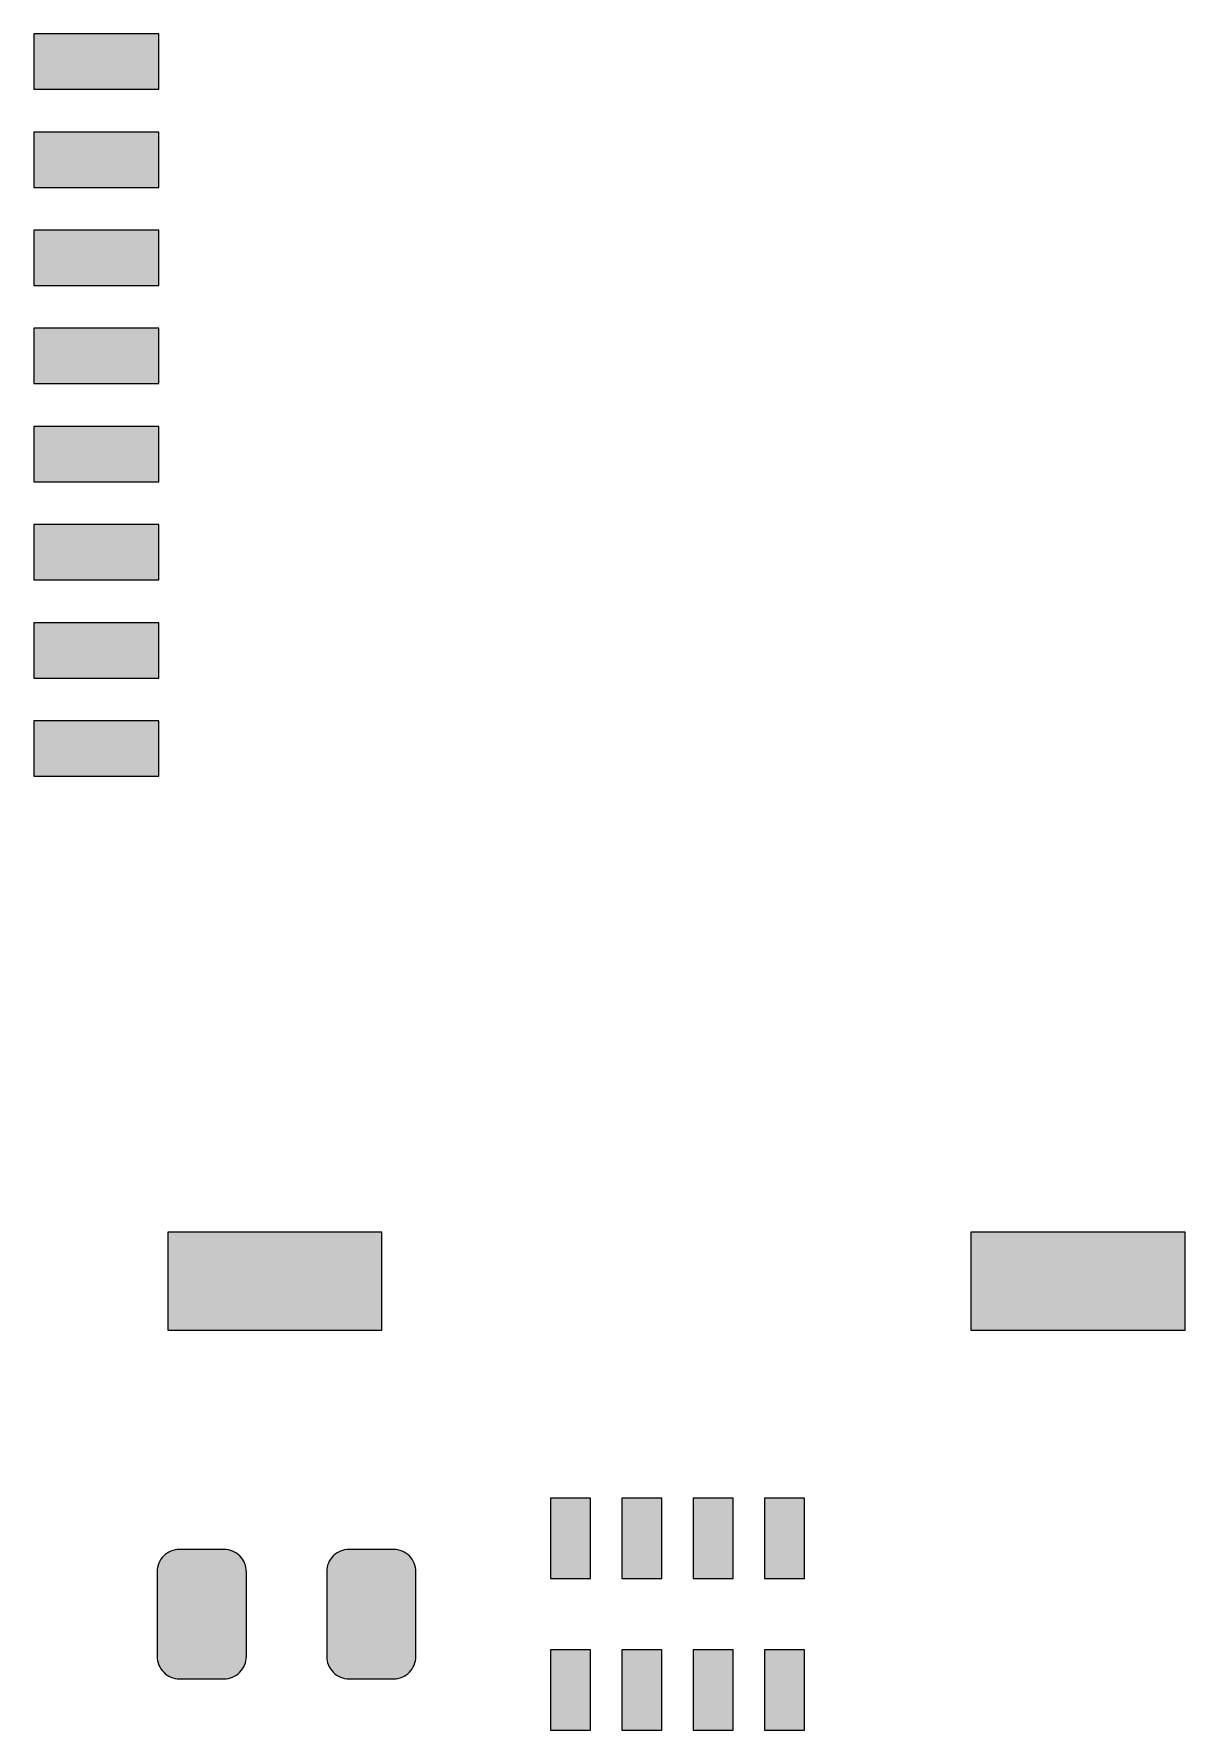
# Model space of a CAD drawing. Header units: millimetres. Extents: x 88.7 to 139.6, y 1.2 to 39.6.
# Drawn here: x 121.74 to 134.64, y 1.25 to 20.26 of the extents above; entities that cross this region are included whole.
import ezdxf

# ---------------------------------------------------------------- set-up
doc = ezdxf.new("R2010")
doc.units = ezdxf.units.MM
doc.header["$MEASUREMENT"] = 0
doc.layers.add('Camada 1', color=7, linetype='Continuous')

msp = doc.modelspace()

# ---------------------------------------------------------------- hatches: boundary and pattern name
at = {"layer": 'Camada 1', "true_color": 0x008400}
h = msp.add_hatch(color=96, dxfattribs=at)
edge = h.paths.add_edge_path()
edge.add_spline(control_points=[(121.7387, 20.2605), (121.7387, 20.2605), (123.1388, 20.2605), (123.1388, 20.2605), (123.1388, 20.2605), (123.1388, 19.6405), (123.1388, 19.6405), (123.1388, 19.6405), (121.7387, 19.6405), (121.7387, 19.6405), (121.7387, 19.6405), (121.7387, 20.2605), (121.7387, 20.2605)], knot_values=[0, 0, 0, 0, 0.25, 0.25, 0.25, 0.5, 0.5, 0.5, 0.75, 0.75, 0.75, 1, 1, 1, 1], degree=3, periodic=1)
h = msp.add_hatch(color=96, dxfattribs=at)
edge = h.paths.add_edge_path()
edge.add_spline(control_points=[(121.7387, 19.1605), (121.7387, 19.1605), (123.1388, 19.1605), (123.1388, 19.1605), (123.1388, 19.1605), (123.1388, 18.5405), (123.1388, 18.5405), (123.1388, 18.5405), (121.7387, 18.5405), (121.7387, 18.5405), (121.7387, 18.5405), (121.7387, 19.1605), (121.7387, 19.1605)], knot_values=[0, 0, 0, 0, 0.25, 0.25, 0.25, 0.5, 0.5, 0.5, 0.75, 0.75, 0.75, 1, 1, 1, 1], degree=3, periodic=1)
h = msp.add_hatch(color=96, dxfattribs=at)
edge = h.paths.add_edge_path()
edge.add_spline(control_points=[(121.7387, 18.0604), (121.7387, 18.0604), (123.1388, 18.0604), (123.1388, 18.0604), (123.1388, 18.0604), (123.1388, 17.4404), (123.1388, 17.4404), (123.1388, 17.4404), (121.7387, 17.4404), (121.7387, 17.4404), (121.7387, 17.4404), (121.7387, 18.0604), (121.7387, 18.0604)], knot_values=[0, 0, 0, 0, 0.25, 0.25, 0.25, 0.5, 0.5, 0.5, 0.75, 0.75, 0.75, 1, 1, 1, 1], degree=3, periodic=1)
h = msp.add_hatch(color=96, dxfattribs=at)
edge = h.paths.add_edge_path()
edge.add_spline(control_points=[(121.7387, 16.9606), (121.7387, 16.9606), (123.1388, 16.9606), (123.1388, 16.9606), (123.1388, 16.9606), (123.1388, 16.3406), (123.1388, 16.3406), (123.1388, 16.3406), (121.7387, 16.3406), (121.7387, 16.3406), (121.7387, 16.3406), (121.7387, 16.9606), (121.7387, 16.9606)], knot_values=[0, 0, 0, 0, 0.25, 0.25, 0.25, 0.5, 0.5, 0.5, 0.75, 0.75, 0.75, 1, 1, 1, 1], degree=3, periodic=1)
h = msp.add_hatch(color=96, dxfattribs=at)
edge = h.paths.add_edge_path()
edge.add_spline(control_points=[(121.7387, 15.8605), (121.7387, 15.8605), (123.1388, 15.8605), (123.1388, 15.8605), (123.1388, 15.8605), (123.1388, 15.2405), (123.1388, 15.2405), (123.1388, 15.2405), (121.7387, 15.2405), (121.7387, 15.2405), (121.7387, 15.2405), (121.7387, 15.8605), (121.7387, 15.8605)], knot_values=[0, 0, 0, 0, 0.25, 0.25, 0.25, 0.5, 0.5, 0.5, 0.75, 0.75, 0.75, 1, 1, 1, 1], degree=3, periodic=1)
h = msp.add_hatch(color=96, dxfattribs=at)
edge = h.paths.add_edge_path()
edge.add_spline(control_points=[(121.7387, 14.7605), (121.7387, 14.7605), (123.1388, 14.7605), (123.1388, 14.7605), (123.1388, 14.7605), (123.1388, 14.1404), (123.1388, 14.1404), (123.1388, 14.1404), (121.7387, 14.1404), (121.7387, 14.1404), (121.7387, 14.1404), (121.7387, 14.7605), (121.7387, 14.7605)], knot_values=[0, 0, 0, 0, 0.25, 0.25, 0.25, 0.5, 0.5, 0.5, 0.75, 0.75, 0.75, 1, 1, 1, 1], degree=3, periodic=1)
h = msp.add_hatch(color=96, dxfattribs=at)
edge = h.paths.add_edge_path()
edge.add_spline(control_points=[(121.7387, 13.6604), (121.7387, 13.6604), (123.1388, 13.6604), (123.1388, 13.6604), (123.1388, 13.6604), (123.1388, 13.0406), (123.1388, 13.0406), (123.1388, 13.0406), (121.7387, 13.0406), (121.7387, 13.0406), (121.7387, 13.0406), (121.7387, 13.6604), (121.7387, 13.6604)], knot_values=[0, 0, 0, 0, 0.25, 0.25, 0.25, 0.5, 0.5, 0.5, 0.75, 0.75, 0.75, 1, 1, 1, 1], degree=3, periodic=1)
h = msp.add_hatch(color=96, dxfattribs=at)
edge = h.paths.add_edge_path()
edge.add_spline(control_points=[(121.7387, 12.5606), (121.7387, 12.5606), (123.1388, 12.5606), (123.1388, 12.5606), (123.1388, 12.5606), (123.1388, 11.9405), (123.1388, 11.9405), (123.1388, 11.9405), (121.7387, 11.9405), (121.7387, 11.9405), (121.7387, 11.9405), (121.7387, 12.5606), (121.7387, 12.5606)], knot_values=[0, 0, 0, 0, 0.25, 0.25, 0.25, 0.5, 0.5, 0.5, 0.75, 0.75, 0.75, 1, 1, 1, 1], degree=3, periodic=1)
h = msp.add_hatch(color=96, dxfattribs=at)
edge = h.paths.add_edge_path()
edge.add_spline(control_points=[(123.2388, 6.8306), (123.2388, 6.8306), (125.6389, 6.8306), (125.6389, 6.8306), (125.6389, 6.8306), (125.6389, 5.7305), (125.6389, 5.7305), (125.6389, 5.7305), (123.2388, 5.7305), (123.2388, 5.7305), (123.2388, 5.7305), (123.2388, 6.8306), (123.2388, 6.8306)], knot_values=[0, 0, 0, 0, 0.25, 0.25, 0.25, 0.5, 0.5, 0.5, 0.75, 0.75, 0.75, 1, 1, 1, 1], degree=3, periodic=1)
h = msp.add_hatch(color=96, dxfattribs=at)
edge = h.paths.add_edge_path()
edge.add_spline(control_points=[(132.2388, 6.8306), (132.2388, 6.8306), (134.6389, 6.8306), (134.6389, 6.8306), (134.6389, 6.8306), (134.6389, 5.7305), (134.6389, 5.7305), (134.6389, 5.7305), (132.2388, 5.7305), (132.2388, 5.7305), (132.2388, 5.7305), (132.2388, 6.8306), (132.2388, 6.8306)], knot_values=[0, 0, 0, 0, 0.25, 0.25, 0.25, 0.5, 0.5, 0.5, 0.75, 0.75, 0.75, 1, 1, 1, 1], degree=3, periodic=1)
h = msp.add_hatch(color=96, dxfattribs=at)
edge = h.paths.add_edge_path()
edge.add_spline(control_points=[(127.5259, 2.9489), (127.5259, 2.9489), (127.5259, 3.8489), (127.5259, 3.8489), (127.5259, 3.8489), (127.9757, 3.8489), (127.9757, 3.8489), (127.9757, 3.8489), (127.9757, 2.9489), (127.9757, 2.9489), (127.9757, 2.9489), (127.5259, 2.9489), (127.5259, 2.9489)], knot_values=[0, 0, 0, 0, 0.25, 0.25, 0.25, 0.5, 0.5, 0.5, 0.75, 0.75, 0.75, 1, 1, 1, 1], degree=3, periodic=1)
h = msp.add_hatch(color=96, dxfattribs=at)
edge = h.paths.add_edge_path()
edge.add_spline(control_points=[(128.3257, 2.9489), (128.3257, 2.9489), (128.3257, 3.8489), (128.3257, 3.8489), (128.3257, 3.8489), (128.7758, 3.8489), (128.7758, 3.8489), (128.7758, 3.8489), (128.7758, 2.9489), (128.7758, 2.9489), (128.7758, 2.9489), (128.3257, 2.9489), (128.3257, 2.9489)], knot_values=[0, 0, 0, 0, 0.25, 0.25, 0.25, 0.5, 0.5, 0.5, 0.75, 0.75, 0.75, 1, 1, 1, 1], degree=3, periodic=1)
h = msp.add_hatch(color=96, dxfattribs=at)
edge = h.paths.add_edge_path()
edge.add_spline(control_points=[(129.1258, 2.9489), (129.1258, 2.9489), (129.1258, 3.8489), (129.1258, 3.8489), (129.1258, 3.8489), (129.5759, 3.8489), (129.5759, 3.8489), (129.5759, 3.8489), (129.5759, 2.9489), (129.5759, 2.9489), (129.5759, 2.9489), (129.1258, 2.9489), (129.1258, 2.9489)], knot_values=[0, 0, 0, 0, 0.25, 0.25, 0.25, 0.5, 0.5, 0.5, 0.75, 0.75, 0.75, 1, 1, 1, 1], degree=3, periodic=1)
h = msp.add_hatch(color=96, dxfattribs=at)
edge = h.paths.add_edge_path()
edge.add_spline(control_points=[(129.9259, 2.9489), (129.9259, 2.9489), (129.9259, 3.8489), (129.9259, 3.8489), (129.9259, 3.8489), (130.3757, 3.8489), (130.3757, 3.8489), (130.3757, 3.8489), (130.3757, 2.9489), (130.3757, 2.9489), (130.3757, 2.9489), (129.9259, 2.9489), (129.9259, 2.9489)], knot_values=[0, 0, 0, 0, 0.25, 0.25, 0.25, 0.5, 0.5, 0.5, 0.75, 0.75, 0.75, 1, 1, 1, 1], degree=3, periodic=1)
h = msp.add_hatch(color=96, dxfattribs=at)
edge = h.paths.add_edge_path()
edge.add_spline(control_points=[(123.8939, 3.2728), (123.8939, 3.2728), (123.918, 3.269), (123.918, 3.269), (123.918, 3.269), (123.9419, 3.2631), (123.9419, 3.2631), (123.9419, 3.2631), (123.965, 3.2548), (123.965, 3.2548), (123.965, 3.2548), (123.9871, 3.2444), (123.9871, 3.2444), (123.9871, 3.2444), (124.0082, 3.2317), (124.0082, 3.2317), (124.0082, 3.2317), (124.0278, 3.2172), (124.0278, 3.2172), (124.0278, 3.2172), (124.0461, 3.2007), (124.0461, 3.2007), (124.0461, 3.2007), (124.0626, 3.1824), (124.0626, 3.1824), (124.0626, 3.1824), (124.077, 3.1628), (124.077, 3.1628), (124.077, 3.1628), (124.0897, 3.1417), (124.0897, 3.1417), (124.0897, 3.1417), (124.1002, 3.1196), (124.1002, 3.1196), (124.1002, 3.1196), (124.1085, 3.0965), (124.1085, 3.0965), (124.1085, 3.0965), (124.1144, 3.0726), (124.1144, 3.0726), (124.1144, 3.0726), (124.1182, 3.0485), (124.1182, 3.0485), (124.1182, 3.0485), (124.1192, 3.0239), (124.1192, 3.0239), (124.1192, 3.0239), (124.1192, 2.0739), (124.1192, 2.0739), (124.1192, 2.0739), (124.1182, 2.0493), (124.1182, 2.0493), (124.1182, 2.0493), (124.1144, 2.0252), (124.1144, 2.0252), (124.1144, 2.0252), (124.1085, 2.0013), (124.1085, 2.0013), (124.1085, 2.0013), (124.1002, 1.9782), (124.1002, 1.9782), (124.1002, 1.9782), (124.0897, 1.9561), (124.0897, 1.9561), (124.0897, 1.9561), (124.077, 1.935), (124.077, 1.935), (124.077, 1.935), (124.0626, 1.9154), (124.0626, 1.9154), (124.0626, 1.9154), (124.0461, 1.8971), (124.0461, 1.8971), (124.0461, 1.8971), (124.0278, 1.8806), (124.0278, 1.8806), (124.0278, 1.8806), (124.0082, 1.8661), (124.0082, 1.8661), (124.0082, 1.8661), (123.9871, 1.8534), (123.9871, 1.8534), (123.9871, 1.8534), (123.965, 1.843), (123.965, 1.843), (123.965, 1.843), (123.9419, 1.8347), (123.9419, 1.8347), (123.9419, 1.8347), (123.918, 1.8288), (123.918, 1.8288), (123.918, 1.8288), (123.8939, 1.825), (123.8939, 1.825), (123.8939, 1.825), (123.8693, 1.824), (123.8693, 1.824), (123.8693, 1.824), (123.3694, 1.824), (123.3694, 1.824), (123.3694, 1.824), (123.3448, 1.825), (123.3448, 1.825), (123.3448, 1.825), (123.3206, 1.8288), (123.3206, 1.8288), (123.3206, 1.8288), (123.2968, 1.8347), (123.2968, 1.8347), (123.2968, 1.8347), (123.2736, 1.843), (123.2736, 1.843), (123.2736, 1.843), (123.2515, 1.8534), (123.2515, 1.8534), (123.2515, 1.8534), (123.2305, 1.8661), (123.2305, 1.8661), (123.2305, 1.8661), (123.2107, 1.8806), (123.2107, 1.8806), (123.2107, 1.8806), (123.1926, 1.8971), (123.1926, 1.8971), (123.1926, 1.8971), (123.1761, 1.9154), (123.1761, 1.9154), (123.1761, 1.9154), (123.1614, 1.935), (123.1614, 1.935), (123.1614, 1.935), (123.1489, 1.9561), (123.1489, 1.9561), (123.1489, 1.9561), (123.1383, 1.9782), (123.1383, 1.9782), (123.1383, 1.9782), (123.1301, 2.0013), (123.1301, 2.0013), (123.1301, 2.0013), (123.124, 2.0252), (123.124, 2.0252), (123.124, 2.0252), (123.1205, 2.0493), (123.1205, 2.0493), (123.1205, 2.0493), (123.1192, 2.0739), (123.1192, 2.0739), (123.1192, 2.0739), (123.1192, 3.0239), (123.1192, 3.0239), (123.1192, 3.0239), (123.1205, 3.0485), (123.1205, 3.0485), (123.1205, 3.0485), (123.124, 3.0726), (123.124, 3.0726), (123.124, 3.0726), (123.1301, 3.0965), (123.1301, 3.0965), (123.1301, 3.0965), (123.1383, 3.1196), (123.1383, 3.1196), (123.1383, 3.1196), (123.1489, 3.1417), (123.1489, 3.1417), (123.1489, 3.1417), (123.1614, 3.1628), (123.1614, 3.1628), (123.1614, 3.1628), (123.1761, 3.1824), (123.1761, 3.1824), (123.1761, 3.1824), (123.1926, 3.2007), (123.1926, 3.2007), (123.1926, 3.2007), (123.2107, 3.2172), (123.2107, 3.2172), (123.2107, 3.2172), (123.2305, 3.2317), (123.2305, 3.2317), (123.2305, 3.2317), (123.2515, 3.2444), (123.2515, 3.2444), (123.2515, 3.2444), (123.2736, 3.2548), (123.2736, 3.2548), (123.2736, 3.2548), (123.2968, 3.2631), (123.2968, 3.2631), (123.2968, 3.2631), (123.3206, 3.269), (123.3206, 3.269), (123.3206, 3.269), (123.3448, 3.2728), (123.3448, 3.2728), (123.3448, 3.2728), (123.3694, 3.2738), (123.3694, 3.2738), (123.3694, 3.2738), (123.8693, 3.2738), (123.8693, 3.2738), (123.8693, 3.2738), (123.8939, 3.2728), (123.8939, 3.2728)], knot_values=[0, 0, 0, 0, 0.0147059, 0.0147059, 0.0147059, 0.0294118, 0.0294118, 0.0294118, 0.0441176, 0.0441176, 0.0441176, 0.0588235, 0.0588235, 0.0588235, 0.0735294, 0.0735294, 0.0735294, 0.0882353, 0.0882353, 0.0882353, 0.1029412, 0.1029412, 0.1029412, 0.1176471, 0.1176471, 0.1176471, 0.1323529, 0.1323529, 0.1323529, 0.1470588, 0.1470588, 0.1470588, 0.1617647, 0.1617647, 0.1617647, 0.1764706, 0.1764706, 0.1764706, 0.1911765, 0.1911765, 0.1911765, 0.2058824, 0.2058824, 0.2058824, 0.2205882, 0.2205882, 0.2205882, 0.2352941, 0.2352941, 0.2352941, 0.25, 0.25, 0.25, 0.2647059, 0.2647059, 0.2647059, 0.2794118, 0.2794118, 0.2794118, 0.2941176, 0.2941176, 0.2941176, 0.3088235, 0.3088235, 0.3088235, 0.3235294, 0.3235294, 0.3235294, 0.3382353, 0.3382353, 0.3382353, 0.3529412, 0.3529412, 0.3529412, 0.3676471, 0.3676471, 0.3676471, 0.3823529, 0.3823529, 0.3823529, 0.3970588, 0.3970588, 0.3970588, 0.4117647, 0.4117647, 0.4117647, 0.4264706, 0.4264706, 0.4264706, 0.4411765, 0.4411765, 0.4411765, 0.4558824, 0.4558824, 0.4558824, 0.4705882, 0.4705882, 0.4705882, 0.4852941, 0.4852941, 0.4852941, 0.5, 0.5, 0.5, 0.5147059, 0.5147059, 0.5147059, 0.5294118, 0.5294118, 0.5294118, 0.5441176, 0.5441176, 0.5441176, 0.5588235, 0.5588235, 0.5588235, 0.5735294, 0.5735294, 0.5735294, 0.5882353, 0.5882353, 0.5882353, 0.6029412, 0.6029412, 0.6029412, 0.6176471, 0.6176471, 0.6176471, 0.6323529, 0.6323529, 0.6323529, 0.6470588, 0.6470588, 0.6470588, 0.6617647, 0.6617647, 0.6617647, 0.6764706, 0.6764706, 0.6764706, 0.6911765, 0.6911765, 0.6911765, 0.7058824, 0.7058824, 0.7058824, 0.7205882, 0.7205882, 0.7205882, 0.7352941, 0.7352941, 0.7352941, 0.75, 0.75, 0.75, 0.7647059, 0.7647059, 0.7647059, 0.7794118, 0.7794118, 0.7794118, 0.7941176, 0.7941176, 0.7941176, 0.8088235, 0.8088235, 0.8088235, 0.8235294, 0.8235294, 0.8235294, 0.8382353, 0.8382353, 0.8382353, 0.8529412, 0.8529412, 0.8529412, 0.8676471, 0.8676471, 0.8676471, 0.8823529, 0.8823529, 0.8823529, 0.8970588, 0.8970588, 0.8970588, 0.9117647, 0.9117647, 0.9117647, 0.9264706, 0.9264706, 0.9264706, 0.9411765, 0.9411765, 0.9411765, 0.9558824, 0.9558824, 0.9558824, 0.9705882, 0.9705882, 0.9705882, 0.9852941, 0.9852941, 0.9852941, 1, 1, 1, 1], degree=3, periodic=1)
h = msp.add_hatch(color=96, dxfattribs=at)
edge = h.paths.add_edge_path()
edge.add_spline(control_points=[(125.7938, 3.2728), (125.7938, 3.2728), (125.818, 3.269), (125.818, 3.269), (125.818, 3.269), (125.8418, 3.2631), (125.8418, 3.2631), (125.8418, 3.2631), (125.865, 3.2548), (125.865, 3.2548), (125.865, 3.2548), (125.8871, 3.2444), (125.8871, 3.2444), (125.8871, 3.2444), (125.9081, 3.2317), (125.9081, 3.2317), (125.9081, 3.2317), (125.9279, 3.2172), (125.9279, 3.2172), (125.9279, 3.2172), (125.946, 3.2007), (125.946, 3.2007), (125.946, 3.2007), (125.9625, 3.1824), (125.9625, 3.1824), (125.9625, 3.1824), (125.9772, 3.1628), (125.9772, 3.1628), (125.9772, 3.1628), (125.9897, 3.1417), (125.9897, 3.1417), (125.9897, 3.1417), (126.0003, 3.1196), (126.0003, 3.1196), (126.0003, 3.1196), (126.0085, 3.0965), (126.0085, 3.0965), (126.0085, 3.0965), (126.0146, 3.0726), (126.0146, 3.0726), (126.0146, 3.0726), (126.0181, 3.0485), (126.0181, 3.0485), (126.0181, 3.0485), (126.0194, 3.0239), (126.0194, 3.0239), (126.0194, 3.0239), (126.0194, 2.0739), (126.0194, 2.0739), (126.0194, 2.0739), (126.0181, 2.0493), (126.0181, 2.0493), (126.0181, 2.0493), (126.0146, 2.0252), (126.0146, 2.0252), (126.0146, 2.0252), (126.0085, 2.0013), (126.0085, 2.0013), (126.0085, 2.0013), (126.0003, 1.9782), (126.0003, 1.9782), (126.0003, 1.9782), (125.9897, 1.9561), (125.9897, 1.9561), (125.9897, 1.9561), (125.9772, 1.935), (125.9772, 1.935), (125.9772, 1.935), (125.9625, 1.9154), (125.9625, 1.9154), (125.9625, 1.9154), (125.946, 1.8971), (125.946, 1.8971), (125.946, 1.8971), (125.9279, 1.8806), (125.9279, 1.8806), (125.9279, 1.8806), (125.9081, 1.8661), (125.9081, 1.8661), (125.9081, 1.8661), (125.8871, 1.8534), (125.8871, 1.8534), (125.8871, 1.8534), (125.865, 1.843), (125.865, 1.843), (125.865, 1.843), (125.8418, 1.8347), (125.8418, 1.8347), (125.8418, 1.8347), (125.818, 1.8288), (125.818, 1.8288), (125.818, 1.8288), (125.7938, 1.825), (125.7938, 1.825), (125.7938, 1.825), (125.7692, 1.824), (125.7692, 1.824), (125.7692, 1.824), (125.2693, 1.824), (125.2693, 1.824), (125.2693, 1.824), (125.2447, 1.825), (125.2447, 1.825), (125.2447, 1.825), (125.2206, 1.8288), (125.2206, 1.8288), (125.2206, 1.8288), (125.1967, 1.8347), (125.1967, 1.8347), (125.1967, 1.8347), (125.1736, 1.843), (125.1736, 1.843), (125.1736, 1.843), (125.1515, 1.8534), (125.1515, 1.8534), (125.1515, 1.8534), (125.1304, 1.8661), (125.1304, 1.8661), (125.1304, 1.8661), (125.1108, 1.8806), (125.1108, 1.8806), (125.1108, 1.8806), (125.0925, 1.8971), (125.0925, 1.8971), (125.0925, 1.8971), (125.076, 1.9154), (125.076, 1.9154), (125.076, 1.9154), (125.0616, 1.935), (125.0616, 1.935), (125.0616, 1.935), (125.0489, 1.9561), (125.0489, 1.9561), (125.0489, 1.9561), (125.0384, 1.9782), (125.0384, 1.9782), (125.0384, 1.9782), (125.0301, 2.0013), (125.0301, 2.0013), (125.0301, 2.0013), (125.0242, 2.0252), (125.0242, 2.0252), (125.0242, 2.0252), (125.0204, 2.0493), (125.0204, 2.0493), (125.0204, 2.0493), (125.0194, 2.0739), (125.0194, 2.0739), (125.0194, 2.0739), (125.0194, 3.0239), (125.0194, 3.0239), (125.0194, 3.0239), (125.0204, 3.0485), (125.0204, 3.0485), (125.0204, 3.0485), (125.0242, 3.0726), (125.0242, 3.0726), (125.0242, 3.0726), (125.0301, 3.0965), (125.0301, 3.0965), (125.0301, 3.0965), (125.0384, 3.1196), (125.0384, 3.1196), (125.0384, 3.1196), (125.0489, 3.1417), (125.0489, 3.1417), (125.0489, 3.1417), (125.0616, 3.1628), (125.0616, 3.1628), (125.0616, 3.1628), (125.076, 3.1824), (125.076, 3.1824), (125.076, 3.1824), (125.0925, 3.2007), (125.0925, 3.2007), (125.0925, 3.2007), (125.1108, 3.2172), (125.1108, 3.2172), (125.1108, 3.2172), (125.1304, 3.2317), (125.1304, 3.2317), (125.1304, 3.2317), (125.1515, 3.2444), (125.1515, 3.2444), (125.1515, 3.2444), (125.1736, 3.2548), (125.1736, 3.2548), (125.1736, 3.2548), (125.1967, 3.2631), (125.1967, 3.2631), (125.1967, 3.2631), (125.2206, 3.269), (125.2206, 3.269), (125.2206, 3.269), (125.2447, 3.2728), (125.2447, 3.2728), (125.2447, 3.2728), (125.2693, 3.2738), (125.2693, 3.2738), (125.2693, 3.2738), (125.7692, 3.2738), (125.7692, 3.2738), (125.7692, 3.2738), (125.7938, 3.2728), (125.7938, 3.2728)], knot_values=[0, 0, 0, 0, 0.0147059, 0.0147059, 0.0147059, 0.0294118, 0.0294118, 0.0294118, 0.0441176, 0.0441176, 0.0441176, 0.0588235, 0.0588235, 0.0588235, 0.0735294, 0.0735294, 0.0735294, 0.0882353, 0.0882353, 0.0882353, 0.1029412, 0.1029412, 0.1029412, 0.1176471, 0.1176471, 0.1176471, 0.1323529, 0.1323529, 0.1323529, 0.1470588, 0.1470588, 0.1470588, 0.1617647, 0.1617647, 0.1617647, 0.1764706, 0.1764706, 0.1764706, 0.1911765, 0.1911765, 0.1911765, 0.2058824, 0.2058824, 0.2058824, 0.2205882, 0.2205882, 0.2205882, 0.2352941, 0.2352941, 0.2352941, 0.25, 0.25, 0.25, 0.2647059, 0.2647059, 0.2647059, 0.2794118, 0.2794118, 0.2794118, 0.2941176, 0.2941176, 0.2941176, 0.3088235, 0.3088235, 0.3088235, 0.3235294, 0.3235294, 0.3235294, 0.3382353, 0.3382353, 0.3382353, 0.3529412, 0.3529412, 0.3529412, 0.3676471, 0.3676471, 0.3676471, 0.3823529, 0.3823529, 0.3823529, 0.3970588, 0.3970588, 0.3970588, 0.4117647, 0.4117647, 0.4117647, 0.4264706, 0.4264706, 0.4264706, 0.4411765, 0.4411765, 0.4411765, 0.4558824, 0.4558824, 0.4558824, 0.4705882, 0.4705882, 0.4705882, 0.4852941, 0.4852941, 0.4852941, 0.5, 0.5, 0.5, 0.5147059, 0.5147059, 0.5147059, 0.5294118, 0.5294118, 0.5294118, 0.5441176, 0.5441176, 0.5441176, 0.5588235, 0.5588235, 0.5588235, 0.5735294, 0.5735294, 0.5735294, 0.5882353, 0.5882353, 0.5882353, 0.6029412, 0.6029412, 0.6029412, 0.6176471, 0.6176471, 0.6176471, 0.6323529, 0.6323529, 0.6323529, 0.6470588, 0.6470588, 0.6470588, 0.6617647, 0.6617647, 0.6617647, 0.6764706, 0.6764706, 0.6764706, 0.6911765, 0.6911765, 0.6911765, 0.7058824, 0.7058824, 0.7058824, 0.7205882, 0.7205882, 0.7205882, 0.7352941, 0.7352941, 0.7352941, 0.75, 0.75, 0.75, 0.7647059, 0.7647059, 0.7647059, 0.7794118, 0.7794118, 0.7794118, 0.7941176, 0.7941176, 0.7941176, 0.8088235, 0.8088235, 0.8088235, 0.8235294, 0.8235294, 0.8235294, 0.8382353, 0.8382353, 0.8382353, 0.8529412, 0.8529412, 0.8529412, 0.8676471, 0.8676471, 0.8676471, 0.8823529, 0.8823529, 0.8823529, 0.8970588, 0.8970588, 0.8970588, 0.9117647, 0.9117647, 0.9117647, 0.9264706, 0.9264706, 0.9264706, 0.9411765, 0.9411765, 0.9411765, 0.9558824, 0.9558824, 0.9558824, 0.9705882, 0.9705882, 0.9705882, 0.9852941, 0.9852941, 0.9852941, 1, 1, 1, 1], degree=3, periodic=1)
h = msp.add_hatch(color=96, dxfattribs=at)
edge = h.paths.add_edge_path()
edge.add_spline(control_points=[(127.5259, 1.2489), (127.5259, 1.2489), (127.5259, 2.1488), (127.5259, 2.1488), (127.5259, 2.1488), (127.9757, 2.1488), (127.9757, 2.1488), (127.9757, 2.1488), (127.9757, 1.2489), (127.9757, 1.2489), (127.9757, 1.2489), (127.5259, 1.2489), (127.5259, 1.2489)], knot_values=[0, 0, 0, 0, 0.25, 0.25, 0.25, 0.5, 0.5, 0.5, 0.75, 0.75, 0.75, 1, 1, 1, 1], degree=3, periodic=1)
h = msp.add_hatch(color=96, dxfattribs=at)
edge = h.paths.add_edge_path()
edge.add_spline(control_points=[(128.3257, 1.2489), (128.3257, 1.2489), (128.3257, 2.1488), (128.3257, 2.1488), (128.3257, 2.1488), (128.7758, 2.1488), (128.7758, 2.1488), (128.7758, 2.1488), (128.7758, 1.2489), (128.7758, 1.2489), (128.7758, 1.2489), (128.3257, 1.2489), (128.3257, 1.2489)], knot_values=[0, 0, 0, 0, 0.25, 0.25, 0.25, 0.5, 0.5, 0.5, 0.75, 0.75, 0.75, 1, 1, 1, 1], degree=3, periodic=1)
h = msp.add_hatch(color=96, dxfattribs=at)
edge = h.paths.add_edge_path()
edge.add_spline(control_points=[(129.1258, 1.2489), (129.1258, 1.2489), (129.1258, 2.1488), (129.1258, 2.1488), (129.1258, 2.1488), (129.5759, 2.1488), (129.5759, 2.1488), (129.5759, 2.1488), (129.5759, 1.2489), (129.5759, 1.2489), (129.5759, 1.2489), (129.1258, 1.2489), (129.1258, 1.2489)], knot_values=[0, 0, 0, 0, 0.25, 0.25, 0.25, 0.5, 0.5, 0.5, 0.75, 0.75, 0.75, 1, 1, 1, 1], degree=3, periodic=1)
h = msp.add_hatch(color=96, dxfattribs=at)
edge = h.paths.add_edge_path()
edge.add_spline(control_points=[(129.9259, 1.2489), (129.9259, 1.2489), (129.9259, 2.1488), (129.9259, 2.1488), (129.9259, 2.1488), (130.3757, 2.1488), (130.3757, 2.1488), (130.3757, 2.1488), (130.3757, 1.2489), (130.3757, 1.2489), (130.3757, 1.2489), (129.9259, 1.2489), (129.9259, 1.2489)], knot_values=[0, 0, 0, 0, 0.25, 0.25, 0.25, 0.5, 0.5, 0.5, 0.75, 0.75, 0.75, 1, 1, 1, 1], degree=3, periodic=1)

# ---------------------------------------------------------------- linework, layer by layer
at = {"layer": 'Camada 1', "color": 96, "lineweight": 0}
for points, knots in [([(121.7387, 20.2605), (121.7387, 20.2605), (123.1388, 20.2605), (123.1388, 20.2605), (123.1388, 20.2605), (123.1388, 19.6405), (123.1388, 19.6405), (123.1388, 19.6405), (121.7387, 19.6405), (121.7387, 19.6405), (121.7387, 19.6405), (121.7387, 20.2605), (121.7387, 20.2605)], [0, 0, 0, 0, 0.25, 0.25, 0.25, 0.5, 0.5, 0.5, 0.75, 0.75, 0.75, 1, 1, 1, 1]), ([(121.7387, 19.1605), (121.7387, 19.1605), (123.1388, 19.1605), (123.1388, 19.1605), (123.1388, 19.1605), (123.1388, 18.5405), (123.1388, 18.5405), (123.1388, 18.5405), (121.7387, 18.5405), (121.7387, 18.5405), (121.7387, 18.5405), (121.7387, 19.1605), (121.7387, 19.1605)], [0, 0, 0, 0, 0.25, 0.25, 0.25, 0.5, 0.5, 0.5, 0.75, 0.75, 0.75, 1, 1, 1, 1]), ([(121.7387, 18.0604), (121.7387, 18.0604), (123.1388, 18.0604), (123.1388, 18.0604), (123.1388, 18.0604), (123.1388, 17.4404), (123.1388, 17.4404), (123.1388, 17.4404), (121.7387, 17.4404), (121.7387, 17.4404), (121.7387, 17.4404), (121.7387, 18.0604), (121.7387, 18.0604)], [0, 0, 0, 0, 0.25, 0.25, 0.25, 0.5, 0.5, 0.5, 0.75, 0.75, 0.75, 1, 1, 1, 1]), ([(121.7387, 16.9606), (121.7387, 16.9606), (123.1388, 16.9606), (123.1388, 16.9606), (123.1388, 16.9606), (123.1388, 16.3406), (123.1388, 16.3406), (123.1388, 16.3406), (121.7387, 16.3406), (121.7387, 16.3406), (121.7387, 16.3406), (121.7387, 16.9606), (121.7387, 16.9606)], [0, 0, 0, 0, 0.25, 0.25, 0.25, 0.5, 0.5, 0.5, 0.75, 0.75, 0.75, 1, 1, 1, 1]), ([(121.7387, 15.8605), (121.7387, 15.8605), (123.1388, 15.8605), (123.1388, 15.8605), (123.1388, 15.8605), (123.1388, 15.2405), (123.1388, 15.2405), (123.1388, 15.2405), (121.7387, 15.2405), (121.7387, 15.2405), (121.7387, 15.2405), (121.7387, 15.8605), (121.7387, 15.8605)], [0, 0, 0, 0, 0.25, 0.25, 0.25, 0.5, 0.5, 0.5, 0.75, 0.75, 0.75, 1, 1, 1, 1]), ([(121.7387, 14.7605), (121.7387, 14.7605), (123.1388, 14.7605), (123.1388, 14.7605), (123.1388, 14.7605), (123.1388, 14.1404), (123.1388, 14.1404), (123.1388, 14.1404), (121.7387, 14.1404), (121.7387, 14.1404), (121.7387, 14.1404), (121.7387, 14.7605), (121.7387, 14.7605)], [0, 0, 0, 0, 0.25, 0.25, 0.25, 0.5, 0.5, 0.5, 0.75, 0.75, 0.75, 1, 1, 1, 1]), ([(121.7387, 13.6604), (121.7387, 13.6604), (123.1388, 13.6604), (123.1388, 13.6604), (123.1388, 13.6604), (123.1388, 13.0406), (123.1388, 13.0406), (123.1388, 13.0406), (121.7387, 13.0406), (121.7387, 13.0406), (121.7387, 13.0406), (121.7387, 13.6604), (121.7387, 13.6604)], [0, 0, 0, 0, 0.25, 0.25, 0.25, 0.5, 0.5, 0.5, 0.75, 0.75, 0.75, 1, 1, 1, 1]), ([(121.7387, 12.5606), (121.7387, 12.5606), (123.1388, 12.5606), (123.1388, 12.5606), (123.1388, 12.5606), (123.1388, 11.9405), (123.1388, 11.9405), (123.1388, 11.9405), (121.7387, 11.9405), (121.7387, 11.9405), (121.7387, 11.9405), (121.7387, 12.5606), (121.7387, 12.5606)], [0, 0, 0, 0, 0.25, 0.25, 0.25, 0.5, 0.5, 0.5, 0.75, 0.75, 0.75, 1, 1, 1, 1]), ([(123.2388, 6.8306), (123.2388, 6.8306), (125.6389, 6.8306), (125.6389, 6.8306), (125.6389, 6.8306), (125.6389, 5.7305), (125.6389, 5.7305), (125.6389, 5.7305), (123.2388, 5.7305), (123.2388, 5.7305), (123.2388, 5.7305), (123.2388, 6.8306), (123.2388, 6.8306)], [0, 0, 0, 0, 0.25, 0.25, 0.25, 0.5, 0.5, 0.5, 0.75, 0.75, 0.75, 1, 1, 1, 1]), ([(132.2388, 6.8306), (132.2388, 6.8306), (134.6389, 6.8306), (134.6389, 6.8306), (134.6389, 6.8306), (134.6389, 5.7305), (134.6389, 5.7305), (134.6389, 5.7305), (132.2388, 5.7305), (132.2388, 5.7305), (132.2388, 5.7305), (132.2388, 6.8306), (132.2388, 6.8306)], [0, 0, 0, 0, 0.25, 0.25, 0.25, 0.5, 0.5, 0.5, 0.75, 0.75, 0.75, 1, 1, 1, 1]), ([(127.5259, 2.9489), (127.5259, 2.9489), (127.5259, 3.8489), (127.5259, 3.8489), (127.5259, 3.8489), (127.9757, 3.8489), (127.9757, 3.8489), (127.9757, 3.8489), (127.9757, 2.9489), (127.9757, 2.9489), (127.9757, 2.9489), (127.5259, 2.9489), (127.5259, 2.9489)], [0, 0, 0, 0, 0.25, 0.25, 0.25, 0.5, 0.5, 0.5, 0.75, 0.75, 0.75, 1, 1, 1, 1]), ([(128.3257, 2.9489), (128.3257, 2.9489), (128.3257, 3.8489), (128.3257, 3.8489), (128.3257, 3.8489), (128.7758, 3.8489), (128.7758, 3.8489), (128.7758, 3.8489), (128.7758, 2.9489), (128.7758, 2.9489), (128.7758, 2.9489), (128.3257, 2.9489), (128.3257, 2.9489)], [0, 0, 0, 0, 0.25, 0.25, 0.25, 0.5, 0.5, 0.5, 0.75, 0.75, 0.75, 1, 1, 1, 1]), ([(129.1258, 2.9489), (129.1258, 2.9489), (129.1258, 3.8489), (129.1258, 3.8489), (129.1258, 3.8489), (129.5759, 3.8489), (129.5759, 3.8489), (129.5759, 3.8489), (129.5759, 2.9489), (129.5759, 2.9489), (129.5759, 2.9489), (129.1258, 2.9489), (129.1258, 2.9489)], [0, 0, 0, 0, 0.25, 0.25, 0.25, 0.5, 0.5, 0.5, 0.75, 0.75, 0.75, 1, 1, 1, 1]), ([(129.9259, 2.9489), (129.9259, 2.9489), (129.9259, 3.8489), (129.9259, 3.8489), (129.9259, 3.8489), (130.3757, 3.8489), (130.3757, 3.8489), (130.3757, 3.8489), (130.3757, 2.9489), (130.3757, 2.9489), (130.3757, 2.9489), (129.9259, 2.9489), (129.9259, 2.9489)], [0, 0, 0, 0, 0.25, 0.25, 0.25, 0.5, 0.5, 0.5, 0.75, 0.75, 0.75, 1, 1, 1, 1]), ([(123.8939, 3.2728), (123.8939, 3.2728), (123.918, 3.269), (123.918, 3.269), (123.918, 3.269), (123.9419, 3.2631), (123.9419, 3.2631), (123.9419, 3.2631), (123.965, 3.2548), (123.965, 3.2548), (123.965, 3.2548), (123.9871, 3.2444), (123.9871, 3.2444), (123.9871, 3.2444), (124.0082, 3.2317), (124.0082, 3.2317), (124.0082, 3.2317), (124.0278, 3.2172), (124.0278, 3.2172), (124.0278, 3.2172), (124.0461, 3.2007), (124.0461, 3.2007), (124.0461, 3.2007), (124.0626, 3.1824), (124.0626, 3.1824), (124.0626, 3.1824), (124.077, 3.1628), (124.077, 3.1628), (124.077, 3.1628), (124.0897, 3.1417), (124.0897, 3.1417), (124.0897, 3.1417), (124.1002, 3.1196), (124.1002, 3.1196), (124.1002, 3.1196), (124.1085, 3.0965), (124.1085, 3.0965), (124.1085, 3.0965), (124.1144, 3.0726), (124.1144, 3.0726), (124.1144, 3.0726), (124.1182, 3.0485), (124.1182, 3.0485), (124.1182, 3.0485), (124.1192, 3.0239), (124.1192, 3.0239), (124.1192, 3.0239), (124.1192, 2.0739), (124.1192, 2.0739), (124.1192, 2.0739), (124.1182, 2.0493), (124.1182, 2.0493), (124.1182, 2.0493), (124.1144, 2.0252), (124.1144, 2.0252), (124.1144, 2.0252), (124.1085, 2.0013), (124.1085, 2.0013), (124.1085, 2.0013), (124.1002, 1.9782), (124.1002, 1.9782), (124.1002, 1.9782), (124.0897, 1.9561), (124.0897, 1.9561), (124.0897, 1.9561), (124.077, 1.935), (124.077, 1.935), (124.077, 1.935), (124.0626, 1.9154), (124.0626, 1.9154), (124.0626, 1.9154), (124.0461, 1.8971), (124.0461, 1.8971), (124.0461, 1.8971), (124.0278, 1.8806), (124.0278, 1.8806), (124.0278, 1.8806), (124.0082, 1.8661), (124.0082, 1.8661), (124.0082, 1.8661), (123.9871, 1.8534), (123.9871, 1.8534), (123.9871, 1.8534), (123.965, 1.843), (123.965, 1.843), (123.965, 1.843), (123.9419, 1.8347), (123.9419, 1.8347), (123.9419, 1.8347), (123.918, 1.8288), (123.918, 1.8288), (123.918, 1.8288), (123.8939, 1.825), (123.8939, 1.825), (123.8939, 1.825), (123.8693, 1.824), (123.8693, 1.824), (123.8693, 1.824), (123.3694, 1.824), (123.3694, 1.824), (123.3694, 1.824), (123.3448, 1.825), (123.3448, 1.825), (123.3448, 1.825), (123.3206, 1.8288), (123.3206, 1.8288), (123.3206, 1.8288), (123.2968, 1.8347), (123.2968, 1.8347), (123.2968, 1.8347), (123.2736, 1.843), (123.2736, 1.843), (123.2736, 1.843), (123.2515, 1.8534), (123.2515, 1.8534), (123.2515, 1.8534), (123.2305, 1.8661), (123.2305, 1.8661), (123.2305, 1.8661), (123.2107, 1.8806), (123.2107, 1.8806), (123.2107, 1.8806), (123.1926, 1.8971), (123.1926, 1.8971), (123.1926, 1.8971), (123.1761, 1.9154), (123.1761, 1.9154), (123.1761, 1.9154), (123.1614, 1.935), (123.1614, 1.935), (123.1614, 1.935), (123.1489, 1.9561), (123.1489, 1.9561), (123.1489, 1.9561), (123.1383, 1.9782), (123.1383, 1.9782), (123.1383, 1.9782), (123.1301, 2.0013), (123.1301, 2.0013), (123.1301, 2.0013), (123.124, 2.0252), (123.124, 2.0252), (123.124, 2.0252), (123.1205, 2.0493), (123.1205, 2.0493), (123.1205, 2.0493), (123.1192, 2.0739), (123.1192, 2.0739), (123.1192, 2.0739), (123.1192, 3.0239), (123.1192, 3.0239), (123.1192, 3.0239), (123.1205, 3.0485), (123.1205, 3.0485), (123.1205, 3.0485), (123.124, 3.0726), (123.124, 3.0726), (123.124, 3.0726), (123.1301, 3.0965), (123.1301, 3.0965), (123.1301, 3.0965), (123.1383, 3.1196), (123.1383, 3.1196), (123.1383, 3.1196), (123.1489, 3.1417), (123.1489, 3.1417), (123.1489, 3.1417), (123.1614, 3.1628), (123.1614, 3.1628), (123.1614, 3.1628), (123.1761, 3.1824), (123.1761, 3.1824), (123.1761, 3.1824), (123.1926, 3.2007), (123.1926, 3.2007), (123.1926, 3.2007), (123.2107, 3.2172), (123.2107, 3.2172), (123.2107, 3.2172), (123.2305, 3.2317), (123.2305, 3.2317), (123.2305, 3.2317), (123.2515, 3.2444), (123.2515, 3.2444), (123.2515, 3.2444), (123.2736, 3.2548), (123.2736, 3.2548), (123.2736, 3.2548), (123.2968, 3.2631), (123.2968, 3.2631), (123.2968, 3.2631), (123.3206, 3.269), (123.3206, 3.269), (123.3206, 3.269), (123.3448, 3.2728), (123.3448, 3.2728), (123.3448, 3.2728), (123.3694, 3.2738), (123.3694, 3.2738), (123.3694, 3.2738), (123.8693, 3.2738), (123.8693, 3.2738), (123.8693, 3.2738), (123.8939, 3.2728), (123.8939, 3.2728)], [0, 0, 0, 0, 0.0147059, 0.0147059, 0.0147059, 0.0294118, 0.0294118, 0.0294118, 0.0441176, 0.0441176, 0.0441176, 0.0588235, 0.0588235, 0.0588235, 0.0735294, 0.0735294, 0.0735294, 0.0882353, 0.0882353, 0.0882353, 0.1029412, 0.1029412, 0.1029412, 0.1176471, 0.1176471, 0.1176471, 0.1323529, 0.1323529, 0.1323529, 0.1470588, 0.1470588, 0.1470588, 0.1617647, 0.1617647, 0.1617647, 0.1764706, 0.1764706, 0.1764706, 0.1911765, 0.1911765, 0.1911765, 0.2058824, 0.2058824, 0.2058824, 0.2205882, 0.2205882, 0.2205882, 0.2352941, 0.2352941, 0.2352941, 0.25, 0.25, 0.25, 0.2647059, 0.2647059, 0.2647059, 0.2794118, 0.2794118, 0.2794118, 0.2941176, 0.2941176, 0.2941176, 0.3088235, 0.3088235, 0.3088235, 0.3235294, 0.3235294, 0.3235294, 0.3382353, 0.3382353, 0.3382353, 0.3529412, 0.3529412, 0.3529412, 0.3676471, 0.3676471, 0.3676471, 0.3823529, 0.3823529, 0.3823529, 0.3970588, 0.3970588, 0.3970588, 0.4117647, 0.4117647, 0.4117647, 0.4264706, 0.4264706, 0.4264706, 0.4411765, 0.4411765, 0.4411765, 0.4558824, 0.4558824, 0.4558824, 0.4705882, 0.4705882, 0.4705882, 0.4852941, 0.4852941, 0.4852941, 0.5, 0.5, 0.5, 0.5147059, 0.5147059, 0.5147059, 0.5294118, 0.5294118, 0.5294118, 0.5441176, 0.5441176, 0.5441176, 0.5588235, 0.5588235, 0.5588235, 0.5735294, 0.5735294, 0.5735294, 0.5882353, 0.5882353, 0.5882353, 0.6029412, 0.6029412, 0.6029412, 0.6176471, 0.6176471, 0.6176471, 0.6323529, 0.6323529, 0.6323529, 0.6470588, 0.6470588, 0.6470588, 0.6617647, 0.6617647, 0.6617647, 0.6764706, 0.6764706, 0.6764706, 0.6911765, 0.6911765, 0.6911765, 0.7058824, 0.7058824, 0.7058824, 0.7205882, 0.7205882, 0.7205882, 0.7352941, 0.7352941, 0.7352941, 0.75, 0.75, 0.75, 0.7647059, 0.7647059, 0.7647059, 0.7794118, 0.7794118, 0.7794118, 0.7941176, 0.7941176, 0.7941176, 0.8088235, 0.8088235, 0.8088235, 0.8235294, 0.8235294, 0.8235294, 0.8382353, 0.8382353, 0.8382353, 0.8529412, 0.8529412, 0.8529412, 0.8676471, 0.8676471, 0.8676471, 0.8823529, 0.8823529, 0.8823529, 0.8970588, 0.8970588, 0.8970588, 0.9117647, 0.9117647, 0.9117647, 0.9264706, 0.9264706, 0.9264706, 0.9411765, 0.9411765, 0.9411765, 0.9558824, 0.9558824, 0.9558824, 0.9705882, 0.9705882, 0.9705882, 0.9852941, 0.9852941, 0.9852941, 1, 1, 1, 1]), ([(125.7938, 3.2728), (125.7938, 3.2728), (125.818, 3.269), (125.818, 3.269), (125.818, 3.269), (125.8418, 3.2631), (125.8418, 3.2631), (125.8418, 3.2631), (125.865, 3.2548), (125.865, 3.2548), (125.865, 3.2548), (125.8871, 3.2444), (125.8871, 3.2444), (125.8871, 3.2444), (125.9081, 3.2317), (125.9081, 3.2317), (125.9081, 3.2317), (125.9279, 3.2172), (125.9279, 3.2172), (125.9279, 3.2172), (125.946, 3.2007), (125.946, 3.2007), (125.946, 3.2007), (125.9625, 3.1824), (125.9625, 3.1824), (125.9625, 3.1824), (125.9772, 3.1628), (125.9772, 3.1628), (125.9772, 3.1628), (125.9897, 3.1417), (125.9897, 3.1417), (125.9897, 3.1417), (126.0003, 3.1196), (126.0003, 3.1196), (126.0003, 3.1196), (126.0085, 3.0965), (126.0085, 3.0965), (126.0085, 3.0965), (126.0146, 3.0726), (126.0146, 3.0726), (126.0146, 3.0726), (126.0181, 3.0485), (126.0181, 3.0485), (126.0181, 3.0485), (126.0194, 3.0239), (126.0194, 3.0239), (126.0194, 3.0239), (126.0194, 2.0739), (126.0194, 2.0739), (126.0194, 2.0739), (126.0181, 2.0493), (126.0181, 2.0493), (126.0181, 2.0493), (126.0146, 2.0252), (126.0146, 2.0252), (126.0146, 2.0252), (126.0085, 2.0013), (126.0085, 2.0013), (126.0085, 2.0013), (126.0003, 1.9782), (126.0003, 1.9782), (126.0003, 1.9782), (125.9897, 1.9561), (125.9897, 1.9561), (125.9897, 1.9561), (125.9772, 1.935), (125.9772, 1.935), (125.9772, 1.935), (125.9625, 1.9154), (125.9625, 1.9154), (125.9625, 1.9154), (125.946, 1.8971), (125.946, 1.8971), (125.946, 1.8971), (125.9279, 1.8806), (125.9279, 1.8806), (125.9279, 1.8806), (125.9081, 1.8661), (125.9081, 1.8661), (125.9081, 1.8661), (125.8871, 1.8534), (125.8871, 1.8534), (125.8871, 1.8534), (125.865, 1.843), (125.865, 1.843), (125.865, 1.843), (125.8418, 1.8347), (125.8418, 1.8347), (125.8418, 1.8347), (125.818, 1.8288), (125.818, 1.8288), (125.818, 1.8288), (125.7938, 1.825), (125.7938, 1.825), (125.7938, 1.825), (125.7692, 1.824), (125.7692, 1.824), (125.7692, 1.824), (125.2693, 1.824), (125.2693, 1.824), (125.2693, 1.824), (125.2447, 1.825), (125.2447, 1.825), (125.2447, 1.825), (125.2206, 1.8288), (125.2206, 1.8288), (125.2206, 1.8288), (125.1967, 1.8347), (125.1967, 1.8347), (125.1967, 1.8347), (125.1736, 1.843), (125.1736, 1.843), (125.1736, 1.843), (125.1515, 1.8534), (125.1515, 1.8534), (125.1515, 1.8534), (125.1304, 1.8661), (125.1304, 1.8661), (125.1304, 1.8661), (125.1108, 1.8806), (125.1108, 1.8806), (125.1108, 1.8806), (125.0925, 1.8971), (125.0925, 1.8971), (125.0925, 1.8971), (125.076, 1.9154), (125.076, 1.9154), (125.076, 1.9154), (125.0616, 1.935), (125.0616, 1.935), (125.0616, 1.935), (125.0489, 1.9561), (125.0489, 1.9561), (125.0489, 1.9561), (125.0384, 1.9782), (125.0384, 1.9782), (125.0384, 1.9782), (125.0301, 2.0013), (125.0301, 2.0013), (125.0301, 2.0013), (125.0242, 2.0252), (125.0242, 2.0252), (125.0242, 2.0252), (125.0204, 2.0493), (125.0204, 2.0493), (125.0204, 2.0493), (125.0194, 2.0739), (125.0194, 2.0739), (125.0194, 2.0739), (125.0194, 3.0239), (125.0194, 3.0239), (125.0194, 3.0239), (125.0204, 3.0485), (125.0204, 3.0485), (125.0204, 3.0485), (125.0242, 3.0726), (125.0242, 3.0726), (125.0242, 3.0726), (125.0301, 3.0965), (125.0301, 3.0965), (125.0301, 3.0965), (125.0384, 3.1196), (125.0384, 3.1196), (125.0384, 3.1196), (125.0489, 3.1417), (125.0489, 3.1417), (125.0489, 3.1417), (125.0616, 3.1628), (125.0616, 3.1628), (125.0616, 3.1628), (125.076, 3.1824), (125.076, 3.1824), (125.076, 3.1824), (125.0925, 3.2007), (125.0925, 3.2007), (125.0925, 3.2007), (125.1108, 3.2172), (125.1108, 3.2172), (125.1108, 3.2172), (125.1304, 3.2317), (125.1304, 3.2317), (125.1304, 3.2317), (125.1515, 3.2444), (125.1515, 3.2444), (125.1515, 3.2444), (125.1736, 3.2548), (125.1736, 3.2548), (125.1736, 3.2548), (125.1967, 3.2631), (125.1967, 3.2631), (125.1967, 3.2631), (125.2206, 3.269), (125.2206, 3.269), (125.2206, 3.269), (125.2447, 3.2728), (125.2447, 3.2728), (125.2447, 3.2728), (125.2693, 3.2738), (125.2693, 3.2738), (125.2693, 3.2738), (125.7692, 3.2738), (125.7692, 3.2738), (125.7692, 3.2738), (125.7938, 3.2728), (125.7938, 3.2728)], [0, 0, 0, 0, 0.0147059, 0.0147059, 0.0147059, 0.0294118, 0.0294118, 0.0294118, 0.0441176, 0.0441176, 0.0441176, 0.0588235, 0.0588235, 0.0588235, 0.0735294, 0.0735294, 0.0735294, 0.0882353, 0.0882353, 0.0882353, 0.1029412, 0.1029412, 0.1029412, 0.1176471, 0.1176471, 0.1176471, 0.1323529, 0.1323529, 0.1323529, 0.1470588, 0.1470588, 0.1470588, 0.1617647, 0.1617647, 0.1617647, 0.1764706, 0.1764706, 0.1764706, 0.1911765, 0.1911765, 0.1911765, 0.2058824, 0.2058824, 0.2058824, 0.2205882, 0.2205882, 0.2205882, 0.2352941, 0.2352941, 0.2352941, 0.25, 0.25, 0.25, 0.2647059, 0.2647059, 0.2647059, 0.2794118, 0.2794118, 0.2794118, 0.2941176, 0.2941176, 0.2941176, 0.3088235, 0.3088235, 0.3088235, 0.3235294, 0.3235294, 0.3235294, 0.3382353, 0.3382353, 0.3382353, 0.3529412, 0.3529412, 0.3529412, 0.3676471, 0.3676471, 0.3676471, 0.3823529, 0.3823529, 0.3823529, 0.3970588, 0.3970588, 0.3970588, 0.4117647, 0.4117647, 0.4117647, 0.4264706, 0.4264706, 0.4264706, 0.4411765, 0.4411765, 0.4411765, 0.4558824, 0.4558824, 0.4558824, 0.4705882, 0.4705882, 0.4705882, 0.4852941, 0.4852941, 0.4852941, 0.5, 0.5, 0.5, 0.5147059, 0.5147059, 0.5147059, 0.5294118, 0.5294118, 0.5294118, 0.5441176, 0.5441176, 0.5441176, 0.5588235, 0.5588235, 0.5588235, 0.5735294, 0.5735294, 0.5735294, 0.5882353, 0.5882353, 0.5882353, 0.6029412, 0.6029412, 0.6029412, 0.6176471, 0.6176471, 0.6176471, 0.6323529, 0.6323529, 0.6323529, 0.6470588, 0.6470588, 0.6470588, 0.6617647, 0.6617647, 0.6617647, 0.6764706, 0.6764706, 0.6764706, 0.6911765, 0.6911765, 0.6911765, 0.7058824, 0.7058824, 0.7058824, 0.7205882, 0.7205882, 0.7205882, 0.7352941, 0.7352941, 0.7352941, 0.75, 0.75, 0.75, 0.7647059, 0.7647059, 0.7647059, 0.7794118, 0.7794118, 0.7794118, 0.7941176, 0.7941176, 0.7941176, 0.8088235, 0.8088235, 0.8088235, 0.8235294, 0.8235294, 0.8235294, 0.8382353, 0.8382353, 0.8382353, 0.8529412, 0.8529412, 0.8529412, 0.8676471, 0.8676471, 0.8676471, 0.8823529, 0.8823529, 0.8823529, 0.8970588, 0.8970588, 0.8970588, 0.9117647, 0.9117647, 0.9117647, 0.9264706, 0.9264706, 0.9264706, 0.9411765, 0.9411765, 0.9411765, 0.9558824, 0.9558824, 0.9558824, 0.9705882, 0.9705882, 0.9705882, 0.9852941, 0.9852941, 0.9852941, 1, 1, 1, 1]), ([(127.5259, 1.2489), (127.5259, 1.2489), (127.5259, 2.1488), (127.5259, 2.1488), (127.5259, 2.1488), (127.9757, 2.1488), (127.9757, 2.1488), (127.9757, 2.1488), (127.9757, 1.2489), (127.9757, 1.2489), (127.9757, 1.2489), (127.5259, 1.2489), (127.5259, 1.2489)], [0, 0, 0, 0, 0.25, 0.25, 0.25, 0.5, 0.5, 0.5, 0.75, 0.75, 0.75, 1, 1, 1, 1]), ([(128.3257, 1.2489), (128.3257, 1.2489), (128.3257, 2.1488), (128.3257, 2.1488), (128.3257, 2.1488), (128.7758, 2.1488), (128.7758, 2.1488), (128.7758, 2.1488), (128.7758, 1.2489), (128.7758, 1.2489), (128.7758, 1.2489), (128.3257, 1.2489), (128.3257, 1.2489)], [0, 0, 0, 0, 0.25, 0.25, 0.25, 0.5, 0.5, 0.5, 0.75, 0.75, 0.75, 1, 1, 1, 1]), ([(129.1258, 1.2489), (129.1258, 1.2489), (129.1258, 2.1488), (129.1258, 2.1488), (129.1258, 2.1488), (129.5759, 2.1488), (129.5759, 2.1488), (129.5759, 2.1488), (129.5759, 1.2489), (129.5759, 1.2489), (129.5759, 1.2489), (129.1258, 1.2489), (129.1258, 1.2489)], [0, 0, 0, 0, 0.25, 0.25, 0.25, 0.5, 0.5, 0.5, 0.75, 0.75, 0.75, 1, 1, 1, 1]), ([(129.9259, 1.2489), (129.9259, 1.2489), (129.9259, 2.1488), (129.9259, 2.1488), (129.9259, 2.1488), (130.3757, 2.1488), (130.3757, 2.1488), (130.3757, 2.1488), (130.3757, 1.2489), (130.3757, 1.2489), (130.3757, 1.2489), (129.9259, 1.2489), (129.9259, 1.2489)], [0, 0, 0, 0, 0.25, 0.25, 0.25, 0.5, 0.5, 0.5, 0.75, 0.75, 0.75, 1, 1, 1, 1])]:
    msp.add_open_spline(points, degree=3, knots=knots, dxfattribs=at)

doc.saveas('drawing.dxf')
